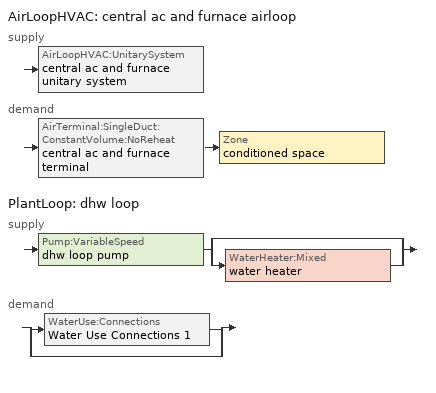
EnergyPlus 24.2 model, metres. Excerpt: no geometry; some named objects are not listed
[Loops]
AirLoopHVAC 'central ac and furnace airloop'
 supply: AirLoopHVAC:UnitarySystem 'central ac and furnace unitary system'
 demand: AirTerminal:SingleDuct:ConstantVolume:NoReheat 'central ac and furnace terminal' > Zone 'conditioned space'
PlantLoop 'dhw loop'
 supply: Pump:VariableSpeed 'dhw loop pump' > split
  | bypass
  | WaterHeater:Mixed 'water heater'
 demand: split
  | WaterUse:Connections 'Water Use Connections 1'
  | bypass
[ZoneControl:Thermostat]
conditioned space Thermostat: Zone or ZoneList=conditioned space; Control Type Schedule=conditioned space Thermostat Schedule; Control 1=conditioned space temperature setpoint; Temperature Difference Between Cutout And Setpoint {deltaC}=0
[ThermostatSetpoint:DualSetpoint]
conditioned space temperature setpoint: Heating Setpoint Temperature Schedule=heating setpoint; Cooling Setpoint Temperature Schedule=cooling setpoint
[AirTerminal:SingleDuct:ConstantVolume:NoReheat]
central ac and furnace terminal: Availability Schedule=Always On Discrete; Maximum Air Flow Rate {m3/s}=0.616835
[AirLoopHVAC:UnitarySystem] Control Type=Load; Controlling Zone or Thermostat Location=conditioned space; Dehumidification Control Type=None; Availability Schedule=Always On Discrete; Fan Placement=BlowThrough; DX Heating Coil Sizing Ratio=1; Use DOAS DX Cooling Coil=No; Minimum Supply Air Temperature {C}=2; Latent Load Control=SensibleOnlyLoadControl; Heating Supply Air Flow Rate Method=SupplyAirFlowRate; No Load Supply Air Flow Rate Method=SupplyAirFlowRate; No Load Supply Air Flow Rate {m3/s}=0; No Load Supply Air Flow Rate Control Set To Low Speed=Yes; Maximum Supply Air Temperature {C}=48.8889; Maximum Outdoor Dry-Bulb Temperature for Supplemental Heater Operation {C}=21; Ancillary On-Cycle Electric Power {W}=0; Ancillary Off-Cycle Electric Power {W}=0
Name | Supply Fan | Supply Air Fan Operating Mode Schedule | Heating Coil | Cooling Supply Air Flow Rate Method | Heating Supply Air Flow Rate {m3/s} | Cooling Coil | Cooling Supply Air Flow Rate {m3/s}
unit heater unitary system | unit heater supply fan | unit heater auto fan schedule | unit heater htg coil | None | 0.00141584
central ac and furnace unitary system | central ac and furnace supply fan | central ac and furnace auto fan schedule | central ac and furnace htg coil | SupplyAirFlowRate | 0.616835 | central ac and furnace clg coil | 0.524806
[Fan:SystemModel] Availability Schedule=Always On Discrete; Speed Control Method=Discrete; Electric Power Minimum Flow Rate Fraction=0.2; Design Pressure Rise {Pa}=500; Motor Efficiency=1; Motor In Air Stream Fraction=1; Design Electric Power Consumption {W}=Autosize; Design Power Sizing Method=PowerPerFlow; Electric Power Per Unit Flow Rate Per Unit Pressure {W/((m3/s)-Pa)}=1.66667; Fan Total Efficiency=0.7; Motor Loss Radiative Fraction=0
Name | Design Maximum Air Flow Rate {m3/s} | Electric Power Per Unit Flow Rate {W/(m3/s)} | Number of Speeds | Speed Flow Fraction 1 | Speed Electric Power Fraction 1 | Speed Flow Fraction 2 | Speed Electric Power Fraction 2
unit heater supply fan | 0.00141584 | 1e-06 | 1 | 1 | 1
central ac and furnace supply fan | 0.616835 | 1059.44 | 2 | 0.8508 | 0.61587 | 1 | 1
[Coil:Heating:Fuel] Availability Schedule=Always On Discrete; Fuel Type=NaturalGas; On Cycle Parasitic Electric Load {W}=0; Off Cycle Parasitic Fuel Load {W}=0
Name | Burner Efficiency | Nominal Capacity {W}
unit heater htg coil | 0.3 | 0.293071
central ac and furnace htg coil | 0.9 | 20877.8
[Zone equipment]
conditioned space: central ac and furnace terminal, unit heater unitary system
[AirLoopHVAC]
central ac and furnace airloop: Design Supply Air Flow Rate {m3/s}=0.616835; Design Return Air Flow Fraction of Supply Air Flow=1
[Sizing:System]
central ac and furnace airloop: Type of Load to Size On=Sensible; Design Outdoor Air Flow Rate {m3/s}=Autosize; Central Heating Maximum System Air Flow Ratio=0.3; Preheat Design Temperature {C}=7; Preheat Design Humidity Ratio {kgWater/kgDryAir}=0.008; Precool Design Temperature {C}=12.8; Precool Design Humidity Ratio {kgWater/kgDryAir}=0.008; Central Cooling Design Supply Air Temperature {C}=12.8; Central Heating Design Supply Air Temperature {C}=16.7; Type of Zone Sum to Use=NonCoincident; 100% Outdoor Air in Cooling=Yes; 100% Outdoor Air in Heating=Yes; Central Cooling Design Supply Air Humidity Ratio {kgWater/kgDryAir}=0.0085; Central Heating Design Supply Air Humidity Ratio {kgWater/kgDryAir}=0.008; Cooling Supply Air Flow Rate Method=DesignDay; Cooling Supply Air Flow Rate {m3/s}=0; Cooling Supply Air Flow Rate Per Floor Area {m3/s-m2}=0.00996765; Cooling Fraction of Autosized Cooling Supply Air Flow Rate=1; Cooling Supply Air Flow Rate Per Unit Cooling Capacity {m3/s-W}=3.94755e-05; Heating Supply Air Flow Rate Method=DesignDay; Heating Supply Air Flow Rate {m3/s}=0; Heating Supply Air Flow Rate Per Floor Area {m3/s-m2}=0.00996765; Heating Fraction of Autosized Heating Supply Air Flow Rate=1; Heating Fraction of Autosized Cooling Supply Air Flow Rate=1; Heating Supply Air Flow Rate Per Unit Heating Capacity {m3/s-W}=3.15882e-05; System Outdoor Air Method=ZoneSum; Zone Maximum Outdoor Air Fraction=1; Cooling Design Capacity Method=CoolingDesignCapacity; Cooling Design Capacity {W}=Autosize; Cooling Design Capacity Per Floor Area {W/m2}=234.7; Fraction of Autosized Cooling Design Capacity=1; Heating Design Capacity Method=HeatingDesignCapacity; Heating Design Capacity {W}=Autosize; Heating Design Capacity Per Floor Area {W/m2}=157; Fraction of Autosized Heating Design Capacity=1; Central Cooling Capacity Control Method=OnOff; Occupant Diversity=Autosize
[AvailabilityManager:Scheduled]
central ac and furnace airloop Availability Manager: Schedule=Always On Discrete
[Coil:Cooling:DX:SingleSpeed]
central ac and furnace clg coil: Availability Schedule=Always On Discrete; Gross Rated Total Cooling Capacity {W}=10054.7; Gross Rated Sensible Heat Ratio=0.759906; Gross Rated Cooling COP {W/W}=4.0394; Rated Air Flow Rate {m3/s}=0.517397; Rated Evaporator Fan Power Per Volume Flow Rate 2017 {W/(m3/s)}=773.3; Rated Evaporator Fan Power Per Volume Flow Rate 2023 {W/(m3/s)}=934.4; Total Cooling Capacity Function of Temperature Curve=Cool-CAP-fT1; Total Cooling Capacity Function of Flow Fraction Curve=Cool-CAP-fFF1; Energy Input Ratio Function of Temperature Curve=Cool-EIR-fT1; Energy Input Ratio Function of Flow Fraction Curve=Cool-EIR-fFF1; Part Load Fraction Correlation Curve=Cool-PLF-fPLR1; Minimum Outdoor Dry-Bulb Temperature for Compressor Operation {C}=-25; Nominal Time for Condensate Removal to Begin {s}=1000; Ratio of Initial Moisture Evaporation Rate and Steady State Latent Capacity=1.5; Maximum Cycling Rate {cycles/hr}=3; Latent Capacity Time Constant {s}=45; Condenser Type=AirCooled; Evaporative Condenser Effectiveness=0.9; Evaporative Condenser Air Flow Rate {m3/s}=Autosize; Evaporative Condenser Pump Rated Power Consumption {W}=Autosize; Crankcase Heater Capacity {W}=50; Maximum Outdoor Dry-Bulb Temperature for Crankcase Heater Operation {C}=10; Basin Heater Capacity {W/K}=0; Basin Heater Setpoint Temperature {C}=2
[PlantLoop]
dhw loop: Fluid Type=Water; Plant Equipment Operation Scheme=dhw loop Operation Schemes; Maximum Loop Temperature {C}=100; Minimum Loop Temperature {C}=0; Maximum Loop Flow Rate {m3/s}=0.01; Minimum Loop Flow Rate {m3/s}=0; Plant Loop Volume {m3}=0.003; Load Distribution Scheme=Optimal; Plant Loop Demand Calculation Scheme=SingleSetpoint; Common Pipe Simulation=None
[Sizing:Plant]
dhw loop: Loop Type=Heating; Design Loop Exit Temperature {C}=56; Loop Design Temperature Difference {deltaC}=5.55556; Sizing Option=NonCoincident; Zone Timesteps in Averaging Window=1; Coincident Sizing Factor Mode=None
[Pump:VariableSpeed]
dhw loop pump: Design Maximum Flow Rate {m3/s}=0.01; Design Pump Head {Pa}=1; Design Power Consumption {W}=0; Motor Efficiency=0.85; Fraction of Motor Inefficiencies to Fluid Stream=0; Coefficient 1 of the Part Load Performance Curve=0; Coefficient 2 of the Part Load Performance Curve=1; Coefficient 3 of the Part Load Performance Curve=0; Coefficient 4 of the Part Load Performance Curve=0; Design Minimum Flow Rate {m3/s}=0; Pump Control Type=Intermittent; Skin Loss Radiative Fraction=0.5; Design Power Sizing Method=PowerPerFlowPerPressure; Design Electric Power per Unit Flow Rate {W/(m3/s)}=348701.1; Design Shaft Power per Unit Flow Rate per Unit Head {W/((m3/s)-Pa)}=1.28205; Design Minimum Flow Rate Fraction=0
[WaterHeater:Mixed]
water heater: Tank Volume {m3}=0.179807; Setpoint Temperature Schedule=water heater setpoint; Deadband Temperature Difference {deltaC}=2; Maximum Temperature Limit {C}=99; Heater Control Type=Cycle; Heater Maximum Capacity {W}=10550.6; Heater Minimum Capacity {W}=0; Heater Ignition Minimum Flow Rate {m3/s}=0; Heater Ignition Delay {s}=0; Heater Fuel Type=NaturalGas; Heater Thermal Efficiency=0.768176; Off Cycle Parasitic Fuel Consumption Rate {W}=0; Off Cycle Parasitic Fuel Type=Electricity; Off Cycle Parasitic Heat Fraction to Tank=0; On Cycle Parasitic Fuel Consumption Rate {W}=0; On Cycle Parasitic Fuel Type=Electricity; On Cycle Parasitic Heat Fraction to Tank=0; Ambient Temperature Indicator=Zone; Ambient Temperature Zone=conditioned space; Off Cycle Loss Coefficient to Ambient Temperature {W/K}=4.65202; Off Cycle Loss Fraction to Zone=0.64; On Cycle Loss Coefficient to Ambient Temperature {W/K}=4.65202; On Cycle Loss Fraction to Zone=1; Use Side Effectiveness=1; Source Side Effectiveness=1; Use Side Design Flow Rate {m3/s}=Autosize; Source Side Design Flow Rate {m3/s}=Autosize; Indirect Water Heating Recovery Time {hr}=1.5; Source Side Flow Control Mode=IndirectHeatPrimarySetpoint
[WaterHeater:Sizing]
water heater: Design Mode=PeakDraw; Time Storage Can Meet Peak Draw {hr}=0.538503; Time for Tank Recovery {hr}=0; Nominal Tank Volume for Autosizing Plant Connections {m3}=1
[SetpointManager:Scheduled]
Setpoint Manager Scheduled 1: Control Variable=Temperature; Schedule=dhw temp
[WaterUse:Connections]
Water Use Connections 1: Drain Water Heat Exchanger Type=None; Drain Water Heat Exchanger Destination=Plant; Water Use Equipment Name 1=dhw fixtures; Water Use Equipment Name 2=dhw distribution waste; Water Use Equipment Name 3=clothes washer; Water Use Equipment Name 4=dishwasher
[WaterUse:Equipment]
Name | Peak Flow Rate {m3/s} | Flow Rate Fraction Schedule | Target Temperature Schedule
dhw fixtures | 4.47036e-06 | dhw fixtures schedule | mixed water temperature schedule
dhw distribution waste | 1.35522e-06 | dhw fixtures schedule | mixed water temperature schedule
clothes washer | 9.69919e-07 | clothes washer schedule
dishwasher | 2.90872e-07 | dishwasher schedule
[PlantEquipmentOperationSchemes]
dhw loop Operation Schemes: Control Scheme Object Type 1=PlantEquipmentOperation:HeatingLoad; Control Scheme Name 1=dhw loop Heating Operation Scheme; Control Scheme Schedule Name 1=Always On Discrete
[PlantEquipmentOperation:HeatingLoad]
dhw loop Heating Operation Scheme: Load Range Lower Limit 1 {W}=0; Load Range Upper Limit 1 {W}=1000000000; Range Equipment List Name 1=dhw loop Heating Equipment List
[PlantEquipmentList]
dhw loop Heating Equipment List: WaterHeater:Mixed, water heater
[EnergyManagementSystem:GlobalVariable]
central_ac_and_furnace_airloop_Fan_RTF
infil_program_Qfan
infil_program_Qinf
natural_vent_program_Qnv
natural_vent_program_Qwhf
[EnergyManagementSystem:InternalVariable]
central_ac_and_furnace_airloop_max_sup_fan_mfr: Internal Data Index Key=central ac and furnace supply fan; Internal Data Type=Fan Maximum Mass Flow Rate
[EnergyManagementSystem:Sensor]
Name | Output:Variable or Output:Meter Index Key | Output:Variable or Output:Meter
airflow_gain | infil flow | Infiltration Sensible Heat Gain Energy
airflow_gain_1 | natural vent flow | Infiltration Sensible Heat Gain Energy
airflow_gain_2 | whole house fan flow | Infiltration Sensible Heat Gain Energy
airflow_loss | infil flow | Infiltration Sensible Heat Loss Energy
airflow_loss_1 | natural vent flow | Infiltration Sensible Heat Loss Energy
airflow_loss_2 | whole house fan flow | Infiltration Sensible Heat Loss Energy
central_ac_and_furnace_airloop_Fan_RTF_s | central ac and furnace supply fan | Fan Runtime Fraction Speed 1
central_ac_and_furnace_airloop_Fan_RTF_s_1 | central ac and furnace supply fan | Fan Runtime Fraction Speed 2
central_ac_and_furnace_clg_coil_s | central ac and furnace clg coil | Cooling Coil Total Cooling Energy
central_ac_and_furnace_htg_coil_s | central ac and furnace htg coil | Heating Coil Heating Energy
central_ac_and_furnace_supply_fan_s; central_ac_and_furnace_supply_fan_s_1 | central ac and furnace supply fan | Fan Electricity Energy
clg_load_cond |  | Cooling:EnergyTransfer:Zone:CONDITIONED SPACE
clg_sp_s; clg_sp_s_1 | cooling setpoint | Schedule Value
clothes_dryer_exhaust_0_sch_s | clothes dryer exhaust 0 schedule | Schedule Value
conditioned_space_clg_unmet_s | conditioned space | Zone Cooling Setpoint Not Met Time
conditioned_space_htg_unmet_s | conditioned space | Zone Heating Setpoint Not Met Time
cool_season | cooling season schedule | Schedule Value
dhw_loss | water heater | Water Heater Heat Loss Energy
dhw_rtf | water heater | Water Heater Runtime Fraction
fridge_tin_s; tin_s; tin_s_1 | conditioned space | Zone Mean Air Temperature
htg_load_cond |  | Heating:EnergyTransfer:Zone:CONDITIONED SPACE
htg_sp_s; htg_sp_s_1 | heating setpoint | Schedule Value
ig_ee_conv | clothes dryer | Electric Equipment Convective Heating Energy
ig_ee_conv_1 | clothes washer | Electric Equipment Convective Heating Energy
ig_ee_conv_2 | cooking range | Electric Equipment Convective Heating Energy
ig_ee_conv_3 | dishwasher | Electric Equipment Convective Heating Energy
ig_ee_conv_4 | fridge | Electric Equipment Convective Heating Energy
ig_ee_conv_5 | misc plug loads | Electric Equipment Convective Heating Energy
ig_ee_conv_6 | whole house fan | Electric Equipment Convective Heating Energy
ig_ee_rad | clothes dryer | Electric Equipment Radiant Heating Energy
ig_ee_rad_1 | clothes washer | Electric Equipment Radiant Heating Energy
ig_ee_rad_2 | cooking range | Electric Equipment Radiant Heating Energy
ig_ee_rad_3 | dishwasher | Electric Equipment Radiant Heating Energy
ig_ee_rad_4 | fridge | Electric Equipment Radiant Heating Energy
ig_ee_rad_5 | misc plug loads | Electric Equipment Radiant Heating Energy
ig_ee_rad_6 | whole house fan | Electric Equipment Radiant Heating Energy
ig_lgt_conv | interior lighting | Lights Convective Heating Energy
ig_lgt_rad | interior lighting | Lights Radiant Heating Energy
ig_lgt_vis | interior lighting | Lights Visible Radiation Heating Energy
ig_oe_conv | clothes dryer 1 | Other Equipment Convective Heating Energy
ig_oe_conv_1 | cooking range 1 | Other Equipment Convective Heating Energy
ig_oe_conv_2 | general water use latent | Other Equipment Convective Heating Energy
ig_oe_conv_3 | general water use sensible | Other Equipment Convective Heating Energy
ig_oe_conv_4 | water heater energy adjustment1 | Other Equipment Convective Heating Energy
ig_oe_rad | clothes dryer 1 | Other Equipment Radiant Heating Energy
ig_oe_rad_1 | cooking range 1 | Other Equipment Radiant Heating Energy
ig_oe_rad_2 | general water use latent | Other Equipment Radiant Heating Energy
ig_oe_rad_3 | general water use sensible | Other Equipment Radiant Heating Energy
ig_oe_rad_4 | water heater energy adjustment1 | Other Equipment Radiant Heating Energy
ig_ppl_conv | occupants | People Convective Heating Energy
ig_ppl_rad | occupants | People Radiant Heating Energy
im_conv | furniture mass conditioned space 1 | Surface Inside Face Convection Heat Gain Energy
im_conv_1 | partition wall mass | Surface Inside Face Convection Heat Gain Energy
im_ig | furniture mass conditioned space 1 | Surface Inside Face Internal Gains Radiation Heat Gain Energy
im_ig_1 | partition wall mass | Surface Inside Face Internal Gains Radiation Heat Gain Energy
im_lgt | furniture mass conditioned space 1 | Surface Inside Face Lights Radiation Heat Gain Energy
im_lgt_1 | partition wall mass | Surface Inside Face Lights Radiation Heat Gain Energy
im_sol | furniture mass conditioned space 1 | Surface Inside Face Solar Radiation Heat Gain Energy
im_sol_1 | partition wall mass | Surface Inside Face Solar Radiation Heat Gain Energy
im_surf | furniture mass conditioned space 1 | Surface Inside Face Net Surface Thermal Radiation Heat Gain Energy
im_surf_1 | partition wall mass | Surface Inside Face Net Surface Thermal Radiation Heat Gain Energy
mech_vent_bath_fan_0_sch_s | mech vent bath fan 0 schedule | Schedule Value
mech_vent_bath_fan_1_sch_s | mech vent bath fan 1 schedule | Schedule Value
mech_vent_bath_fan_2_sch_s | mech vent bath fan 2 schedule | Schedule Value
mv_conv | mech vent bath fan 0 | Electric Equipment Convective Heating Energy
mv_conv_1 | mech vent bath fan 1 | Electric Equipment Convective Heating Energy
mv_conv_2 | mech vent bath fan 2 | Electric Equipment Convective Heating Energy
mv_conv_3 | mech vent house fan | Electric Equipment Convective Heating Energy
mv_conv_4 | mech vent house fan cfis | Electric Equipment Convective Heating Energy
mv_conv_5 | mech vent house fan latent load | Other Equipment Convective Heating Energy
mv_conv_6 | mech vent house fan sensible load | Other Equipment Convective Heating Energy
mv_rad | mech vent bath fan 0 | Electric Equipment Radiant Heating Energy
mv_rad_1 | mech vent bath fan 1 | Electric Equipment Radiant Heating Energy
mv_rad_2 | mech vent bath fan 2 | Electric Equipment Radiant Heating Energy
mv_rad_3 | mech vent house fan | Electric Equipment Radiant Heating Energy
mv_rad_4 | mech vent house fan cfis | Electric Equipment Radiant Heating Energy
mv_rad_5 | mech vent house fan latent load | Other Equipment Radiant Heating Energy
mv_rad_6 | mech vent house fan sensible load | Other Equipment Radiant Heating Energy
natural_vent_s | natural vent schedule | Schedule Value
out_pb_s |  | Site Outdoor Air Barometric Pressure
out_wt_s |  | Site Outdoor Air Humidity Ratio
site_vw_s |  | Site Wind Speed
ss_back_out | Window1 | Surface Window Shortwave from Zone Back Out Window Heat Transfer Rate
ss_back_out_1 | Window10 | Surface Window Shortwave from Zone Back Out Window Heat Transfer Rate
ss_back_out_10 | Window24 | Surface Window Shortwave from Zone Back Out Window Heat Transfer Rate
ss_back_out_11 | Window25 | Surface Window Shortwave from Zone Back Out Window Heat Transfer Rate
ss_back_out_12 | Window26 | Surface Window Shortwave from Zone Back Out Window Heat Transfer Rate
ss_back_out_13 | Window27 | Surface Window Shortwave from Zone Back Out Window Heat Transfer Rate
ss_back_out_14 | Window29 | Surface Window Shortwave from Zone Back Out Window Heat Transfer Rate
ss_back_out_15 | Window3 | Surface Window Shortwave from Zone Back Out Window Heat Transfer Rate
ss_back_out_16 | Window30 | Surface Window Shortwave from Zone Back Out Window Heat Transfer Rate
ss_back_out_17 | Window31 | Surface Window Shortwave from Zone Back Out Window Heat Transfer Rate
ss_back_out_18 | Window32 | Surface Window Shortwave from Zone Back Out Window Heat Transfer Rate
ss_back_out_19 | Window35 | Surface Window Shortwave from Zone Back Out Window Heat Transfer Rate
ss_back_out_2 | Window12 | Surface Window Shortwave from Zone Back Out Window Heat Transfer Rate
ss_back_out_20 | Window36 | Surface Window Shortwave from Zone Back Out Window Heat Transfer Rate
ss_back_out_21 | Window37 | Surface Window Shortwave from Zone Back Out Window Heat Transfer Rate
ss_back_out_22 | Window38 | Surface Window Shortwave from Zone Back Out Window Heat Transfer Rate
ss_back_out_23 | Window39 | Surface Window Shortwave from Zone Back Out Window Heat Transfer Rate
ss_back_out_24 | Window4 | Surface Window Shortwave from Zone Back Out Window Heat Transfer Rate
ss_back_out_25 | Window5 | Surface Window Shortwave from Zone Back Out Window Heat Transfer Rate
ss_back_out_26 | Window7 | Surface Window Shortwave from Zone Back Out Window Heat Transfer Rate
ss_back_out_27 | Window9 | Surface Window Shortwave from Zone Back Out Window Heat Transfer Rate
ss_back_out_3 | Window14 | Surface Window Shortwave from Zone Back Out Window Heat Transfer Rate
ss_back_out_4 | Window15 | Surface Window Shortwave from Zone Back Out Window Heat Transfer Rate
ss_back_out_5 | Window16 | Surface Window Shortwave from Zone Back Out Window Heat Transfer Rate
ss_back_out_6 | Window18 | Surface Window Shortwave from Zone Back Out Window Heat Transfer Rate
ss_back_out_7 | Window19 | Surface Window Shortwave from Zone Back Out Window Heat Transfer Rate
ss_back_out_8 | Window21 | Surface Window Shortwave from Zone Back Out Window Heat Transfer Rate
ss_back_out_9 | Window23 | Surface Window Shortwave from Zone Back Out Window Heat Transfer Rate
ss_conv | Door1 | Surface Inside Face Convection Heat Gain Energy
ss_conv_1 | Door4 | Surface Inside Face Convection Heat Gain Energy
ss_conv_10 | Window18 | Surface Inside Face Convection Heat Gain Energy
ss_conv_11 | Window19 | Surface Inside Face Convection Heat Gain Energy
ss_conv_12 | Window21 | Surface Inside Face Convection Heat Gain Energy
ss_conv_13 | Window23 | Surface Inside Face Convection Heat Gain Energy
ss_conv_14 | Window24 | Surface Inside Face Convection Heat Gain Energy
ss_conv_15 | Window25 | Surface Inside Face Convection Heat Gain Energy
ss_conv_16 | Window26 | Surface Inside Face Convection Heat Gain Energy
ss_conv_17 | Window27 | Surface Inside Face Convection Heat Gain Energy
ss_conv_18 | Window29 | Surface Inside Face Convection Heat Gain Energy
ss_conv_19 | Window3 | Surface Inside Face Convection Heat Gain Energy
ss_conv_2 | Door5 | Surface Inside Face Convection Heat Gain Energy
ss_conv_20 | Window30 | Surface Inside Face Convection Heat Gain Energy
ss_conv_21 | Window31 | Surface Inside Face Convection Heat Gain Energy
ss_conv_22 | Window32 | Surface Inside Face Convection Heat Gain Energy
ss_conv_23 | Window35 | Surface Inside Face Convection Heat Gain Energy
ss_conv_24 | Window36 | Surface Inside Face Convection Heat Gain Energy
ss_conv_25 | Window37 | Surface Inside Face Convection Heat Gain Energy
ss_conv_26 | Window38 | Surface Inside Face Convection Heat Gain Energy
ss_conv_27 | Window39 | Surface Inside Face Convection Heat Gain Energy
ss_conv_28 | Window4 | Surface Inside Face Convection Heat Gain Energy
ss_conv_29 | Window5 | Surface Inside Face Convection Heat Gain Energy
ss_conv_3 | Door6 | Surface Inside Face Convection Heat Gain Energy
ss_conv_30 | Window7 | Surface Inside Face Convection Heat Gain Energy
ss_conv_31 | Window9 | Surface Inside Face Convection Heat Gain Energy
ss_conv_4 | Window1 | Surface Inside Face Convection Heat Gain Energy
ss_conv_5 | Window10 | Surface Inside Face Convection Heat Gain Energy
ss_conv_6 | Window12 | Surface Inside Face Convection Heat Gain Energy
ss_conv_7 | Window14 | Surface Inside Face Convection Heat Gain Energy
ss_conv_8 | Window15 | Surface Inside Face Convection Heat Gain Energy
ss_conv_9 | Window16 | Surface Inside Face Convection Heat Gain Energy
ss_ig | Door1 | Surface Inside Face Internal Gains Radiation Heat Gain Energy
ss_ig_1 | Door4 | Surface Inside Face Internal Gains Radiation Heat Gain Energy
ss_ig_10 | Window18 | Surface Inside Face Internal Gains Radiation Heat Gain Energy
ss_ig_11 | Window19 | Surface Inside Face Internal Gains Radiation Heat Gain Energy
ss_ig_12 | Window21 | Surface Inside Face Internal Gains Radiation Heat Gain Energy
ss_ig_13 | Window23 | Surface Inside Face Internal Gains Radiation Heat Gain Energy
ss_ig_14 | Window24 | Surface Inside Face Internal Gains Radiation Heat Gain Energy
ss_ig_15 | Window25 | Surface Inside Face Internal Gains Radiation Heat Gain Energy
ss_ig_16 | Window26 | Surface Inside Face Internal Gains Radiation Heat Gain Energy
ss_ig_17 | Window27 | Surface Inside Face Internal Gains Radiation Heat Gain Energy
ss_ig_18 | Window29 | Surface Inside Face Internal Gains Radiation Heat Gain Energy
ss_ig_19 | Window3 | Surface Inside Face Internal Gains Radiation Heat Gain Energy
ss_ig_2 | Door5 | Surface Inside Face Internal Gains Radiation Heat Gain Energy
ss_ig_20 | Window30 | Surface Inside Face Internal Gains Radiation Heat Gain Energy
ss_ig_21 | Window31 | Surface Inside Face Internal Gains Radiation Heat Gain Energy
ss_ig_22 | Window32 | Surface Inside Face Internal Gains Radiation Heat Gain Energy
ss_ig_23 | Window35 | Surface Inside Face Internal Gains Radiation Heat Gain Energy
ss_ig_24 | Window36 | Surface Inside Face Internal Gains Radiation Heat Gain Energy
ss_ig_25 | Window37 | Surface Inside Face Internal Gains Radiation Heat Gain Energy
ss_ig_26 | Window38 | Surface Inside Face Internal Gains Radiation Heat Gain Energy
ss_ig_27 | Window39 | Surface Inside Face Internal Gains Radiation Heat Gain Energy
ss_ig_28 | Window4 | Surface Inside Face Internal Gains Radiation Heat Gain Energy
ss_ig_29 | Window5 | Surface Inside Face Internal Gains Radiation Heat Gain Energy
ss_ig_3 | Door6 | Surface Inside Face Internal Gains Radiation Heat Gain Energy
ss_ig_30 | Window7 | Surface Inside Face Internal Gains Radiation Heat Gain Energy
ss_ig_31 | Window9 | Surface Inside Face Internal Gains Radiation Heat Gain Energy
ss_ig_4 | Window1 | Surface Inside Face Internal Gains Radiation Heat Gain Energy
ss_ig_5 | Window10 | Surface Inside Face Internal Gains Radiation Heat Gain Energy
ss_ig_6 | Window12 | Surface Inside Face Internal Gains Radiation Heat Gain Energy
ss_ig_7 | Window14 | Surface Inside Face Internal Gains Radiation Heat Gain Energy
ss_ig_8 | Window15 | Surface Inside Face Internal Gains Radiation Heat Gain Energy
ss_ig_9 | Window16 | Surface Inside Face Internal Gains Radiation Heat Gain Energy
ss_lgt | Door1 | Surface Inside Face Lights Radiation Heat Gain Energy
ss_lgt_1 | Door4 | Surface Inside Face Lights Radiation Heat Gain Energy
ss_lgt_2 | Door5 | Surface Inside Face Lights Radiation Heat Gain Energy
ss_lgt_3 | Door6 | Surface Inside Face Lights Radiation Heat Gain Energy
ss_sol | Door1 | Surface Inside Face Solar Radiation Heat Gain Energy
ss_sol_1 | Door4 | Surface Inside Face Solar Radiation Heat Gain Energy
ss_sol_2 | Door5 | Surface Inside Face Solar Radiation Heat Gain Energy
ss_sol_3 | Door6 | Surface Inside Face Solar Radiation Heat Gain Energy
ss_surf | Door1 | Surface Inside Face Net Surface Thermal Radiation Heat Gain Energy
ss_surf_1 | Door4 | Surface Inside Face Net Surface Thermal Radiation Heat Gain Energy
ss_surf_10 | Window18 | Surface Inside Face Net Surface Thermal Radiation Heat Gain Energy
ss_surf_11 | Window19 | Surface Inside Face Net Surface Thermal Radiation Heat Gain Energy
ss_surf_12 | Window21 | Surface Inside Face Net Surface Thermal Radiation Heat Gain Energy
ss_surf_13 | Window23 | Surface Inside Face Net Surface Thermal Radiation Heat Gain Energy
ss_surf_14 | Window24 | Surface Inside Face Net Surface Thermal Radiation Heat Gain Energy
ss_surf_15 | Window25 | Surface Inside Face Net Surface Thermal Radiation Heat Gain Energy
ss_surf_16 | Window26 | Surface Inside Face Net Surface Thermal Radiation Heat Gain Energy
ss_surf_17 | Window27 | Surface Inside Face Net Surface Thermal Radiation Heat Gain Energy
ss_surf_18 | Window29 | Surface Inside Face Net Surface Thermal Radiation Heat Gain Energy
ss_surf_19 | Window3 | Surface Inside Face Net Surface Thermal Radiation Heat Gain Energy
ss_surf_2 | Door5 | Surface Inside Face Net Surface Thermal Radiation Heat Gain Energy
ss_surf_20 | Window30 | Surface Inside Face Net Surface Thermal Radiation Heat Gain Energy
ss_surf_21 | Window31 | Surface Inside Face Net Surface Thermal Radiation Heat Gain Energy
ss_surf_22 | Window32 | Surface Inside Face Net Surface Thermal Radiation Heat Gain Energy
ss_surf_23 | Window35 | Surface Inside Face Net Surface Thermal Radiation Heat Gain Energy
ss_surf_24 | Window36 | Surface Inside Face Net Surface Thermal Radiation Heat Gain Energy
ss_surf_25 | Window37 | Surface Inside Face Net Surface Thermal Radiation Heat Gain Energy
ss_surf_26 | Window38 | Surface Inside Face Net Surface Thermal Radiation Heat Gain Energy
ss_surf_27 | Window39 | Surface Inside Face Net Surface Thermal Radiation Heat Gain Energy
ss_surf_28 | Window4 | Surface Inside Face Net Surface Thermal Radiation Heat Gain Energy
ss_surf_29 | Window5 | Surface Inside Face Net Surface Thermal Radiation Heat Gain Energy
ss_surf_3 | Door6 | Surface Inside Face Net Surface Thermal Radiation Heat Gain Energy
ss_surf_30 | Window7 | Surface Inside Face Net Surface Thermal Radiation Heat Gain Energy
ss_surf_31 | Window9 | Surface Inside Face Net Surface Thermal Radiation Heat Gain Energy
ss_surf_4 | Window1 | Surface Inside Face Net Surface Thermal Radiation Heat Gain Energy
ss_surf_5 | Window10 | Surface Inside Face Net Surface Thermal Radiation Heat Gain Energy
ss_surf_6 | Window12 | Surface Inside Face Net Surface Thermal Radiation Heat Gain Energy
ss_surf_7 | Window14 | Surface Inside Face Net Surface Thermal Radiation Heat Gain Energy
ss_surf_8 | Window15 | Surface Inside Face Net Surface Thermal Radiation Heat Gain Energy
ss_surf_9 | Window16 | Surface Inside Face Net Surface Thermal Radiation Heat Gain Energy
ss_trans_in | Window1 | Surface Window Transmitted Solar Radiation Rate
ss_trans_in_1 | Window10 | Surface Window Transmitted Solar Radiation Rate
ss_trans_in_10 | Window24 | Surface Window Transmitted Solar Radiation Rate
ss_trans_in_11 | Window25 | Surface Window Transmitted Solar Radiation Rate
ss_trans_in_12 | Window26 | Surface Window Transmitted Solar Radiation Rate
ss_trans_in_13 | Window27 | Surface Window Transmitted Solar Radiation Rate
ss_trans_in_14 | Window29 | Surface Window Transmitted Solar Radiation Rate
ss_trans_in_15 | Window3 | Surface Window Transmitted Solar Radiation Rate
ss_trans_in_16 | Window30 | Surface Window Transmitted Solar Radiation Rate
ss_trans_in_17 | Window31 | Surface Window Transmitted Solar Radiation Rate
ss_trans_in_18 | Window32 | Surface Window Transmitted Solar Radiation Rate
ss_trans_in_19 | Window35 | Surface Window Transmitted Solar Radiation Rate
ss_trans_in_2 | Window12 | Surface Window Transmitted Solar Radiation Rate
ss_trans_in_20 | Window36 | Surface Window Transmitted Solar Radiation Rate
ss_trans_in_21 | Window37 | Surface Window Transmitted Solar Radiation Rate
ss_trans_in_22 | Window38 | Surface Window Transmitted Solar Radiation Rate
ss_trans_in_23 | Window39 | Surface Window Transmitted Solar Radiation Rate
ss_trans_in_24 | Window4 | Surface Window Transmitted Solar Radiation Rate
ss_trans_in_25 | Window5 | Surface Window Transmitted Solar Radiation Rate
ss_trans_in_26 | Window7 | Surface Window Transmitted Solar Radiation Rate
ss_trans_in_27 | Window9 | Surface Window Transmitted Solar Radiation Rate
ss_trans_in_3 | Window14 | Surface Window Transmitted Solar Radiation Rate
ss_trans_in_4 | Window15 | Surface Window Transmitted Solar Radiation Rate
ss_trans_in_5 | Window16 | Surface Window Transmitted Solar Radiation Rate
ss_trans_in_6 | Window18 | Surface Window Transmitted Solar Radiation Rate
ss_trans_in_7 | Window19 | Surface Window Transmitted Solar Radiation Rate
ss_trans_in_8 | Window21 | Surface Window Transmitted Solar Radiation Rate
ss_trans_in_9 | Window23 | Surface Window Transmitted Solar Radiation Rate
ss_trans_out | Window1 | Surface Inside Face Initial Transmitted Diffuse Transmitted Out Window Solar Radiation Rate
ss_trans_out_1 | Window10 | Surface Inside Face Initial Transmitted Diffuse Transmitted Out Window Solar Radiation Rate
ss_trans_out_10 | Window24 | Surface Inside Face Initial Transmitted Diffuse Transmitted Out Window Solar Radiation Rate
ss_trans_out_11 | Window25 | Surface Inside Face Initial Transmitted Diffuse Transmitted Out Window Solar Radiation Rate
ss_trans_out_12 | Window26 | Surface Inside Face Initial Transmitted Diffuse Transmitted Out Window Solar Radiation Rate
ss_trans_out_13 | Window27 | Surface Inside Face Initial Transmitted Diffuse Transmitted Out Window Solar Radiation Rate
ss_trans_out_14 | Window29 | Surface Inside Face Initial Transmitted Diffuse Transmitted Out Window Solar Radiation Rate
ss_trans_out_15 | Window3 | Surface Inside Face Initial Transmitted Diffuse Transmitted Out Window Solar Radiation Rate
ss_trans_out_16 | Window30 | Surface Inside Face Initial Transmitted Diffuse Transmitted Out Window Solar Radiation Rate
ss_trans_out_17 | Window31 | Surface Inside Face Initial Transmitted Diffuse Transmitted Out Window Solar Radiation Rate
ss_trans_out_18 | Window32 | Surface Inside Face Initial Transmitted Diffuse Transmitted Out Window Solar Radiation Rate
ss_trans_out_19 | Window35 | Surface Inside Face Initial Transmitted Diffuse Transmitted Out Window Solar Radiation Rate
ss_trans_out_2 | Window12 | Surface Inside Face Initial Transmitted Diffuse Transmitted Out Window Solar Radiation Rate
ss_trans_out_20 | Window36 | Surface Inside Face Initial Transmitted Diffuse Transmitted Out Window Solar Radiation Rate
ss_trans_out_21 | Window37 | Surface Inside Face Initial Transmitted Diffuse Transmitted Out Window Solar Radiation Rate
ss_trans_out_22 | Window38 | Surface Inside Face Initial Transmitted Diffuse Transmitted Out Window Solar Radiation Rate
ss_trans_out_23 | Window39 | Surface Inside Face Initial Transmitted Diffuse Transmitted Out Window Solar Radiation Rate
ss_trans_out_24 | Window4 | Surface Inside Face Initial Transmitted Diffuse Transmitted Out Window Solar Radiation Rate
ss_trans_out_25 | Window5 | Surface Inside Face Initial Transmitted Diffuse Transmitted Out Window Solar Radiation Rate
ss_trans_out_26 | Window7 | Surface Inside Face Initial Transmitted Diffuse Transmitted Out Window Solar Radiation Rate
ss_trans_out_27 | Window9 | Surface Inside Face Initial Transmitted Diffuse Transmitted Out Window Solar Radiation Rate
ss_trans_out_3 | Window14 | Surface Inside Face Initial Transmitted Diffuse Transmitted Out Window Solar Radiation Rate
ss_trans_out_4 | Window15 | Surface Inside Face Initial Transmitted Diffuse Transmitted Out Window Solar Radiation Rate
ss_trans_out_5 | Window16 | Surface Inside Face Initial Transmitted Diffuse Transmitted Out Window Solar Radiation Rate
ss_trans_out_6 | Window18 | Surface Inside Face Initial Transmitted Diffuse Transmitted Out Window Solar Radiation Rate
ss_trans_out_7 | Window19 | Surface Inside Face Initial Transmitted Diffuse Transmitted Out Window Solar Radiation Rate
ss_trans_out_8 | Window21 | Surface Inside Face Initial Transmitted Diffuse Transmitted Out Window Solar Radiation Rate
ss_trans_out_9 | Window23 | Surface Inside Face Initial Transmitted Diffuse Transmitted Out Window Solar Radiation Rate
s_conv | Floor1 | Surface Inside Face Convection Heat Gain Energy
s_conv_1 | Floor3 | Surface Inside Face Convection Heat Gain Energy
s_conv_10 | RimJoist2:225 | Surface Inside Face Convection Heat Gain Energy
s_conv_11 | RimJoist2:315 | Surface Inside Face Convection Heat Gain Energy
s_conv_12 | RimJoist2:45 | Surface Inside Face Convection Heat Gain Energy
s_conv_13 | Roof2:135 | Surface Inside Face Convection Heat Gain Energy
s_conv_14 | Roof2:225 | Surface Inside Face Convection Heat Gain Energy
s_conv_15 | Roof2:315 | Surface Inside Face Convection Heat Gain Energy
s_conv_16 | Roof2:45 | Surface Inside Face Convection Heat Gain Energy
s_conv_17 | Slab1 | Surface Inside Face Convection Heat Gain Energy
s_conv_18 | Wall1:135 | Surface Inside Face Convection Heat Gain Energy
s_conv_19 | Wall1:225 | Surface Inside Face Convection Heat Gain Energy
s_conv_2 | FoundationWall1 | Surface Inside Face Convection Heat Gain Energy
s_conv_20 | Wall1:315 | Surface Inside Face Convection Heat Gain Energy
s_conv_21 | Wall1:45 | Surface Inside Face Convection Heat Gain Energy
s_conv_22 | Wall2:135 | Surface Inside Face Convection Heat Gain Energy
s_conv_23 | Wall2:225 | Surface Inside Face Convection Heat Gain Energy
s_conv_24 | Wall2:315 | Surface Inside Face Convection Heat Gain Energy
s_conv_25 | Wall2:45 | Surface Inside Face Convection Heat Gain Energy
s_conv_26 | Wall3:135 | Surface Inside Face Convection Heat Gain Energy
s_conv_27 | Wall3:225 | Surface Inside Face Convection Heat Gain Energy
s_conv_28 | Wall3:315 | Surface Inside Face Convection Heat Gain Energy
s_conv_29 | Wall3:45 | Surface Inside Face Convection Heat Gain Energy
s_conv_3 | inferred conditioned ceiling | Surface Inside Face Convection Heat Gain Energy
s_conv_30 | Wall4:135 | Surface Inside Face Convection Heat Gain Energy
s_conv_31 | Wall4:225 | Surface Inside Face Convection Heat Gain Energy
s_conv_32 | Wall4:315 | Surface Inside Face Convection Heat Gain Energy
s_conv_33 | Wall4:45 | Surface Inside Face Convection Heat Gain Energy
s_conv_4 | inferred conditioned floor | Surface Inside Face Convection Heat Gain Energy
s_conv_5 | RimJoist1:135 | Surface Inside Face Convection Heat Gain Energy
s_conv_6 | RimJoist1:225 | Surface Inside Face Convection Heat Gain Energy
s_conv_7 | RimJoist1:315 | Surface Inside Face Convection Heat Gain Energy
s_conv_8 | RimJoist1:45 | Surface Inside Face Convection Heat Gain Energy
s_conv_9 | RimJoist2:135 | Surface Inside Face Convection Heat Gain Energy
s_ig | Floor1 | Surface Inside Face Internal Gains Radiation Heat Gain Energy
s_ig_1 | Floor3 | Surface Inside Face Internal Gains Radiation Heat Gain Energy
s_ig_10 | RimJoist2:225 | Surface Inside Face Internal Gains Radiation Heat Gain Energy
s_ig_11 | RimJoist2:315 | Surface Inside Face Internal Gains Radiation Heat Gain Energy
s_ig_12 | RimJoist2:45 | Surface Inside Face Internal Gains Radiation Heat Gain Energy
s_ig_13 | Roof2:135 | Surface Inside Face Internal Gains Radiation Heat Gain Energy
s_ig_14 | Roof2:225 | Surface Inside Face Internal Gains Radiation Heat Gain Energy
s_ig_15 | Roof2:315 | Surface Inside Face Internal Gains Radiation Heat Gain Energy
s_ig_16 | Roof2:45 | Surface Inside Face Internal Gains Radiation Heat Gain Energy
s_ig_17 | Slab1 | Surface Inside Face Internal Gains Radiation Heat Gain Energy
s_ig_18 | Wall1:135 | Surface Inside Face Internal Gains Radiation Heat Gain Energy
s_ig_19 | Wall1:225 | Surface Inside Face Internal Gains Radiation Heat Gain Energy
s_ig_2 | FoundationWall1 | Surface Inside Face Internal Gains Radiation Heat Gain Energy
s_ig_20 | Wall1:315 | Surface Inside Face Internal Gains Radiation Heat Gain Energy
s_ig_21 | Wall1:45 | Surface Inside Face Internal Gains Radiation Heat Gain Energy
s_ig_22 | Wall2:135 | Surface Inside Face Internal Gains Radiation Heat Gain Energy
s_ig_23 | Wall2:225 | Surface Inside Face Internal Gains Radiation Heat Gain Energy
s_ig_24 | Wall2:315 | Surface Inside Face Internal Gains Radiation Heat Gain Energy
s_ig_25 | Wall2:45 | Surface Inside Face Internal Gains Radiation Heat Gain Energy
s_ig_26 | Wall3:135 | Surface Inside Face Internal Gains Radiation Heat Gain Energy
s_ig_27 | Wall3:225 | Surface Inside Face Internal Gains Radiation Heat Gain Energy
s_ig_28 | Wall3:315 | Surface Inside Face Internal Gains Radiation Heat Gain Energy
s_ig_29 | Wall3:45 | Surface Inside Face Internal Gains Radiation Heat Gain Energy
s_ig_3 | inferred conditioned ceiling | Surface Inside Face Internal Gains Radiation Heat Gain Energy
s_ig_30 | Wall4:135 | Surface Inside Face Internal Gains Radiation Heat Gain Energy
s_ig_31 | Wall4:225 | Surface Inside Face Internal Gains Radiation Heat Gain Energy
s_ig_32 | Wall4:315 | Surface Inside Face Internal Gains Radiation Heat Gain Energy
s_ig_33 | Wall4:45 | Surface Inside Face Internal Gains Radiation Heat Gain Energy
s_ig_4 | inferred conditioned floor | Surface Inside Face Internal Gains Radiation Heat Gain Energy
s_ig_5 | RimJoist1:135 | Surface Inside Face Internal Gains Radiation Heat Gain Energy
s_ig_6 | RimJoist1:225 | Surface Inside Face Internal Gains Radiation Heat Gain Energy
s_ig_7 | RimJoist1:315 | Surface Inside Face Internal Gains Radiation Heat Gain Energy
s_ig_8 | RimJoist1:45 | Surface Inside Face Internal Gains Radiation Heat Gain Energy
s_ig_9 | RimJoist2:135 | Surface Inside Face Internal Gains Radiation Heat Gain Energy
s_lgt | Floor1 | Surface Inside Face Lights Radiation Heat Gain Energy
s_lgt_1 | Floor3 | Surface Inside Face Lights Radiation Heat Gain Energy
s_lgt_10 | RimJoist2:225 | Surface Inside Face Lights Radiation Heat Gain Energy
s_lgt_11 | RimJoist2:315 | Surface Inside Face Lights Radiation Heat Gain Energy
s_lgt_12 | RimJoist2:45 | Surface Inside Face Lights Radiation Heat Gain Energy
s_lgt_13 | Roof2:135 | Surface Inside Face Lights Radiation Heat Gain Energy
s_lgt_14 | Roof2:225 | Surface Inside Face Lights Radiation Heat Gain Energy
s_lgt_15 | Roof2:315 | Surface Inside Face Lights Radiation Heat Gain Energy
s_lgt_16 | Roof2:45 | Surface Inside Face Lights Radiation Heat Gain Energy
s_lgt_17 | Slab1 | Surface Inside Face Lights Radiation Heat Gain Energy
s_lgt_18 | Wall1:135 | Surface Inside Face Lights Radiation Heat Gain Energy
s_lgt_19 | Wall1:225 | Surface Inside Face Lights Radiation Heat Gain Energy
s_lgt_2 | FoundationWall1 | Surface Inside Face Lights Radiation Heat Gain Energy
s_lgt_20 | Wall1:315 | Surface Inside Face Lights Radiation Heat Gain Energy
s_lgt_21 | Wall1:45 | Surface Inside Face Lights Radiation Heat Gain Energy
s_lgt_22 | Wall2:135 | Surface Inside Face Lights Radiation Heat Gain Energy
s_lgt_23 | Wall2:225 | Surface Inside Face Lights Radiation Heat Gain Energy
s_lgt_24 | Wall2:315 | Surface Inside Face Lights Radiation Heat Gain Energy
s_lgt_25 | Wall2:45 | Surface Inside Face Lights Radiation Heat Gain Energy
s_lgt_26 | Wall3:135 | Surface Inside Face Lights Radiation Heat Gain Energy
s_lgt_27 | Wall3:225 | Surface Inside Face Lights Radiation Heat Gain Energy
s_lgt_28 | Wall3:315 | Surface Inside Face Lights Radiation Heat Gain Energy
s_lgt_29 | Wall3:45 | Surface Inside Face Lights Radiation Heat Gain Energy
s_lgt_3 | inferred conditioned ceiling | Surface Inside Face Lights Radiation Heat Gain Energy
s_lgt_30 | Wall4:135 | Surface Inside Face Lights Radiation Heat Gain Energy
s_lgt_31 | Wall4:225 | Surface Inside Face Lights Radiation Heat Gain Energy
s_lgt_32 | Wall4:315 | Surface Inside Face Lights Radiation Heat Gain Energy
s_lgt_33 | Wall4:45 | Surface Inside Face Lights Radiation Heat Gain Energy
s_lgt_4 | inferred conditioned floor | Surface Inside Face Lights Radiation Heat Gain Energy
s_lgt_5 | RimJoist1:135 | Surface Inside Face Lights Radiation Heat Gain Energy
s_lgt_6 | RimJoist1:225 | Surface Inside Face Lights Radiation Heat Gain Energy
s_lgt_7 | RimJoist1:315 | Surface Inside Face Lights Radiation Heat Gain Energy
s_lgt_8 | RimJoist1:45 | Surface Inside Face Lights Radiation Heat Gain Energy
s_lgt_9 | RimJoist2:135 | Surface Inside Face Lights Radiation Heat Gain Energy
s_sol | Floor1 | Surface Inside Face Solar Radiation Heat Gain Energy
s_sol_1 | Floor3 | Surface Inside Face Solar Radiation Heat Gain Energy
s_sol_10 | RimJoist2:225 | Surface Inside Face Solar Radiation Heat Gain Energy
s_sol_11 | RimJoist2:315 | Surface Inside Face Solar Radiation Heat Gain Energy
s_sol_12 | RimJoist2:45 | Surface Inside Face Solar Radiation Heat Gain Energy
s_sol_13 | Roof2:135 | Surface Inside Face Solar Radiation Heat Gain Energy
s_sol_14 | Roof2:225 | Surface Inside Face Solar Radiation Heat Gain Energy
s_sol_15 | Roof2:315 | Surface Inside Face Solar Radiation Heat Gain Energy
s_sol_16 | Roof2:45 | Surface Inside Face Solar Radiation Heat Gain Energy
s_sol_17 | Slab1 | Surface Inside Face Solar Radiation Heat Gain Energy
s_sol_18 | Wall1:135 | Surface Inside Face Solar Radiation Heat Gain Energy
s_sol_19 | Wall1:225 | Surface Inside Face Solar Radiation Heat Gain Energy
s_sol_2 | FoundationWall1 | Surface Inside Face Solar Radiation Heat Gain Energy
s_sol_20 | Wall1:315 | Surface Inside Face Solar Radiation Heat Gain Energy
s_sol_21 | Wall1:45 | Surface Inside Face Solar Radiation Heat Gain Energy
s_sol_22 | Wall2:135 | Surface Inside Face Solar Radiation Heat Gain Energy
s_sol_23 | Wall2:225 | Surface Inside Face Solar Radiation Heat Gain Energy
s_sol_24 | Wall2:315 | Surface Inside Face Solar Radiation Heat Gain Energy
s_sol_25 | Wall2:45 | Surface Inside Face Solar Radiation Heat Gain Energy
s_sol_26 | Wall3:135 | Surface Inside Face Solar Radiation Heat Gain Energy
s_sol_27 | Wall3:225 | Surface Inside Face Solar Radiation Heat Gain Energy
s_sol_28 | Wall3:315 | Surface Inside Face Solar Radiation Heat Gain Energy
s_sol_29 | Wall3:45 | Surface Inside Face Solar Radiation Heat Gain Energy
s_sol_3 | inferred conditioned ceiling | Surface Inside Face Solar Radiation Heat Gain Energy
s_sol_30 | Wall4:135 | Surface Inside Face Solar Radiation Heat Gain Energy
s_sol_31 | Wall4:225 | Surface Inside Face Solar Radiation Heat Gain Energy
s_sol_32 | Wall4:315 | Surface Inside Face Solar Radiation Heat Gain Energy
s_sol_33 | Wall4:45 | Surface Inside Face Solar Radiation Heat Gain Energy
s_sol_4 | inferred conditioned floor | Surface Inside Face Solar Radiation Heat Gain Energy
s_sol_5 | RimJoist1:135 | Surface Inside Face Solar Radiation Heat Gain Energy
s_sol_6 | RimJoist1:225 | Surface Inside Face Solar Radiation Heat Gain Energy
s_sol_7 | RimJoist1:315 | Surface Inside Face Solar Radiation Heat Gain Energy
s_sol_8 | RimJoist1:45 | Surface Inside Face Solar Radiation Heat Gain Energy
s_sol_9 | RimJoist2:135 | Surface Inside Face Solar Radiation Heat Gain Energy
s_surf | Floor1 | Surface Inside Face Net Surface Thermal Radiation Heat Gain Energy
s_surf_1 | Floor3 | Surface Inside Face Net Surface Thermal Radiation Heat Gain Energy
s_surf_10 | RimJoist2:225 | Surface Inside Face Net Surface Thermal Radiation Heat Gain Energy
s_surf_11 | RimJoist2:315 | Surface Inside Face Net Surface Thermal Radiation Heat Gain Energy
s_surf_12 | RimJoist2:45 | Surface Inside Face Net Surface Thermal Radiation Heat Gain Energy
s_surf_13 | Roof2:135 | Surface Inside Face Net Surface Thermal Radiation Heat Gain Energy
s_surf_14 | Roof2:225 | Surface Inside Face Net Surface Thermal Radiation Heat Gain Energy
s_surf_15 | Roof2:315 | Surface Inside Face Net Surface Thermal Radiation Heat Gain Energy
s_surf_16 | Roof2:45 | Surface Inside Face Net Surface Thermal Radiation Heat Gain Energy
s_surf_17 | Slab1 | Surface Inside Face Net Surface Thermal Radiation Heat Gain Energy
s_surf_18 | Wall1:135 | Surface Inside Face Net Surface Thermal Radiation Heat Gain Energy
s_surf_19 | Wall1:225 | Surface Inside Face Net Surface Thermal Radiation Heat Gain Energy
s_surf_2 | FoundationWall1 | Surface Inside Face Net Surface Thermal Radiation Heat Gain Energy
s_surf_20 | Wall1:315 | Surface Inside Face Net Surface Thermal Radiation Heat Gain Energy
s_surf_21 | Wall1:45 | Surface Inside Face Net Surface Thermal Radiation Heat Gain Energy
s_surf_22 | Wall2:135 | Surface Inside Face Net Surface Thermal Radiation Heat Gain Energy
s_surf_23 | Wall2:225 | Surface Inside Face Net Surface Thermal Radiation Heat Gain Energy
s_surf_24 | Wall2:315 | Surface Inside Face Net Surface Thermal Radiation Heat Gain Energy
s_surf_25 | Wall2:45 | Surface Inside Face Net Surface Thermal Radiation Heat Gain Energy
s_surf_26 | Wall3:135 | Surface Inside Face Net Surface Thermal Radiation Heat Gain Energy
s_surf_27 | Wall3:225 | Surface Inside Face Net Surface Thermal Radiation Heat Gain Energy
s_surf_28 | Wall3:315 | Surface Inside Face Net Surface Thermal Radiation Heat Gain Energy
s_surf_29 | Wall3:45 | Surface Inside Face Net Surface Thermal Radiation Heat Gain Energy
s_surf_3 | inferred conditioned ceiling | Surface Inside Face Net Surface Thermal Radiation Heat Gain Energy
s_surf_30 | Wall4:135 | Surface Inside Face Net Surface Thermal Radiation Heat Gain Energy
s_surf_31 | Wall4:225 | Surface Inside Face Net Surface Thermal Radiation Heat Gain Energy
s_surf_32 | Wall4:315 | Surface Inside Face Net Surface Thermal Radiation Heat Gain Energy
s_surf_33 | Wall4:45 | Surface Inside Face Net Surface Thermal Radiation Heat Gain Energy
s_surf_4 | inferred conditioned floor | Surface Inside Face Net Surface Thermal Radiation Heat Gain Energy
s_surf_5 | RimJoist1:135 | Surface Inside Face Net Surface Thermal Radiation Heat Gain Energy
s_surf_6 | RimJoist1:225 | Surface Inside Face Net Surface Thermal Radiation Heat Gain Energy
s_surf_7 | RimJoist1:315 | Surface Inside Face Net Surface Thermal Radiation Heat Gain Energy
s_surf_8 | RimJoist1:45 | Surface Inside Face Net Surface Thermal Radiation Heat Gain Energy
s_surf_9 | RimJoist2:135 | Surface Inside Face Net Surface Thermal Radiation Heat Gain Energy
tout_s | conditioned space | Zone Outdoor Air Drybulb Temperature
unit_heater_htg_coil_s | unit heater htg coil | Heating Coil Heating Energy
unit_heater_supply_fan_s | unit heater supply fan | Fan Electricity Energy
water_heater_energy | water heater | Water Heater NaturalGas Rate
water_heater_off_cycle_parasitic | water heater | Water Heater Off Cycle Parasitic Electricity Rate
water_heater_on_cycle_parasitic | water heater | Water Heater On Cycle Parasitic Electricity Rate
win_s | conditioned space | Zone Air Humidity Ratio
[EnergyManagementSystem:Actuator]
Name | Actuated Component Unique | Actuated Component Type | Actuated Component Control Type
fridge_schedule_act | fridge schedule | Schedule:Constant | Schedule Value
infil_flow_act | infil flow | Zone Infiltration | Air Exchange Flow Rate
mech_vent_house_fan_cfis_act | mech vent house fan cfis | ElectricEquipment | Electricity Rate
mech_vent_house_fan_latent_load_act | mech vent house fan latent load | OtherEquipment | Power Level
mech_vent_house_fan_sensible_load_act | mech vent house fan sensible load | OtherEquipment | Power Level
natural_vent_flow_act | natural vent flow | Zone Infiltration | Air Exchange Flow Rate
water_heater_ec_adj_act | water heater energy adjustment1 | OtherEquipment | Power Level
whole_house_fan_act | whole house fan | ElectricEquipment | Electricity Rate
whole_house_fan_flow_act | whole house fan flow | Zone Infiltration | Air Exchange Flow Rate
whole_house_fan_mix_act | whole house fan mix | ZoneMixing | Air Exchange Flow Rate
[EnergyManagementSystem:Program]
central_ac_and_furnace_supply_fan_disaggregate_program: Set central_ac_and_furnace_supply_fan_clg = 0; If central_ac_and_furnace_clg_coil_s > 0; Set central_ac_and_furnace_supply_fan_clg = central_ac_and_furnace_supply_fan_s; EndIf
central_ac_and_furnace_supply_fan_disaggregate_program_1: Set central_ac_and_furnace_supply_fan_primary_htg = 0; If central_ac_and_furnace_htg_coil_s > 0; Set central_ac_and_furnace_supply_fan_primary_htg = central_ac_and_furnace_supply_fan_s_1; EndIf
fridge_schedule_program: Set Tin = fridge_tin_s*(9.0/5.0)+32.0; Set fridge_schedule_act = 0; If (Hour == 0); Set fridge_schedule_act = (-0.487+0.019*Tin); ElseIf (Hour == 1); Set fridge_schedule_act = (-0.34+0.016*Tin); ElseIf (Hour == 2); Set fridge_schedule_act = (-0.37+0.017*Tin); ElseIf (Hour == 3); Set fridge_schedule_act = (-0.361+0.016*Tin); ElseIf (Hour == 4); Set fridge_schedule_act = (-0.515+0.018*Tin); ElseIf (Hour == 5); Set fridge_schedule_act = (-0.684+0.021*Tin); ElseIf (Hour == 6); Set fridge_schedule_act = (-0.471+0.019*Tin); ElseIf (Hour == 7); Set fridge_schedule_act = (-0.159+0.015*Tin); ElseIf (Hour == 8); Set fridge_schedule_act = (-0.079+0.015*Tin); ElseIf (Hour == 9); Set fridge_schedule_act = (-0.417+0.019*Tin); ElseIf (Hour == 10); Set fridge_schedule_act = (-0.411+0.018*Tin); ElseIf (Hour == 11); Set fridge_schedule_act = (-0.386+0.018*Tin); ElseIf (Hour == 12); Set fridge_schedule_act = (-0.24+0.016*Tin); ElseIf (Hour == 13); Set fridge_schedule_act = (-0.314+0.017*Tin); ElseIf (Hour == 14); Set fridge_schedule_act = (-0.16+0.015*Tin); ElseIf (Hour == 15); Set fridge_schedule_act = (-0.121+0.015*Tin); ElseIf (Hour == 16); Set fridge_schedule_act = (-0.469+0.02*Tin); ElseIf (Hour == 17); Set fridge_schedule_act = (-0.412+0.02*Tin); ElseIf (Hour == 18); Set fridge_schedule_act = (-0.091+0.017*Tin); ElseIf (Hour == 19); Set fridge_schedule_act = (0.077+0.014*Tin); ElseIf (Hour == 20); Set fridge_schedule_act = (-0.118+0.016*Tin); ElseIf (Hour == 21); Set fridge_schedule_act = (-0.247+0.017*Tin); ElseIf (Hour == 22); Set fridge_schedule_act = (-0.445+0.019*Tin); ElseIf (Hour == 23); Set fridge_schedule_act = (-0.544+0.02*Tin); EndIf
natural_vent_program: Set Tin = tin_s; Set Tout = tout_s; Set Wout = out_wt_s; Set Pbar = out_pb_s; Set Phiout = (@RhFnTdbWPb Tout Wout Pbar); Set MaxHR = 0.0115; Set Tnvsp = (htg_sp_s + clg_sp_s) / 2; Set NVavail = natural_vent_s; Set ClgSsnAvail = cool_season; Set Qnv = 0; Set Qwhf = 0; Set whole_house_fan_mix_act = 0; Set whole_house_fan_act = 0; If ((Wout < MaxHR) && (Tin > Tout) && (Tin > Tnvsp) && (ClgSsnAvail > 0)); Set WHF_Flow = 0; Set Adj = (Tin-Tnvsp)/(Tin-Tout); Set Adj = (@Min Adj 1); Set Adj = (@Max Adj 0); If (WHF_Flow > 0); Set Qwhf = WHF_Flow*Adj; Set whole_house_fan_mix_act = WHF_Flow*Adj; Set WHF_W = 0; Set whole_house_fan_act = WHF_W*Adj; ElseIf (NVavail > 0); Set NVArea = 0.0; Set Cs = 0.00022009193325134445; Set Cw = 3.4729472586331016e-05; Set Tdiff = Tin-Tout; Set dT = (@Abs Tdiff); Set Vwind = site_vw_s; Set SGNV = NVArea*Adj*((((Cs*dT)+(Cw*(Vwind^2)))^0.5)/1000); Set MaxNV = 5.675556574541569; Set Qnv = (@Min SGNV MaxNV); EndIf; EndIf; Set natural_vent_flow_act = Qnv; Set whole_house_fan_flow_act = Qwhf; Set natural_vent_program_Qnv = Qnv; Set natural_vent_program_Qwhf = Qwhf
total_airflows_program: Set total_infil_flow_rate = 0; Set total_mechvent_flow_rate = 0; Set total_natvent_flow_rate = 0; Set total_whf_flow_rate = 0; Set total_infil_flow_rate = total_infil_flow_rate + (infil_program_Qinf * 1); Set total_mechvent_flow_rate = total_mechvent_flow_rate + (infil_program_Qfan * 1); Set total_natvent_flow_rate = total_natvent_flow_rate + (natural_vent_program_Qnv * 1); Set total_whf_flow_rate = total_whf_flow_rate + (natural_vent_program_Qwhf * 1)
total_loads_program: Set loads_htg_tot = 0; Set loads_clg_tot = 0; If htg_load_cond > 0; Set loads_htg_tot = loads_htg_tot + (htg_load_cond - clg_load_cond) * 1.0; EndIf; Set loads_htg_tot = (@Max loads_htg_tot 0); If clg_load_cond > 0; Set loads_clg_tot = loads_clg_tot + (clg_load_cond - htg_load_cond) * 1.0; EndIf; Set loads_clg_tot = (@Max loads_clg_tot 0)
unit_heater_supply_fan_disaggregate_program: Set unit_heater_supply_fan_primary_htg = 0; If unit_heater_htg_coil_s > 0; Set unit_heater_supply_fan_primary_htg = unit_heater_supply_fan_s; EndIf
[Schedule:Constant]
Name | Hourly Value
Always On Discrete | 1
unit heater auto fan schedule; central ac and furnace auto fan schedule | 0
dhw temp; water heater setpoint | 56
mixed water temperature schedule | 40.5556
[Schedule:Day:Interval]
clothes washer schedule day: No, 01:00, 0.104651, 02:00, 0.0813953, 04:00, 0.0465116, 05:00, 0.0813953, 06:00, 0.127907, 07:00, 0.255814, 08:00, 0.569767, 09:00, 0.848837, 10:00, 1, 11:00, 0.976744, 12:00, 0.872093, 13:00, 0.77907, 14:00, 0.697674, 15:00, 0.569767, 16:00, 0.593023, 17:00, 0.581395, 21:00, 0.569767, 22:00, 0.546512, 23:00, 0.372093, 24:00, 0.197674
clothes washer schedule default day; dishwasher schedule default day; heating setpoint default day; cooling setpoint default day; dhw fixtures schedule default day: No, 24:00, 0
dishwasher schedule day: No, 01:00, 0.135135, 02:00, 0.0630631, 03:00, 0.045045, 05:00, 0.027027, 06:00, 0.0900901, 07:00, 0.18018, 08:00, 0.279279, 09:00, 0.522523, 10:00, 0.585586, 11:00, 0.504505, 12:00, 0.432432, 13:00, 0.378378, 14:00, 0.414414, 15:00, 0.324324, 17:00, 0.342342, 18:00, 0.441441, 19:00, 0.783784, 20:00, 1, 21:00, 0.810811, 22:00, 0.603604, 23:00, 0.396396, 24:00, 0.279279
heating setpoint day: No, 07:00, 18, 23:00, 21, 24:00, 18
cooling setpoint day: No, 24:00, 25
dhw fixtures schedule day: No, 01:00, 0.139535, 02:00, 0.0697674, 03:00, 0.0465116, 04:00, 0.0581395, 05:00, 0.116279, 06:00, 0.395349, 07:00, 0.906977, 08:00, 1, 09:00, 0.930233, 10:00, 0.77907, 11:00, 0.651163, 12:00, 0.546512, 13:00, 0.465116, 14:00, 0.406977, 15:00, 0.383721, 16:00, 0.360465, 17:00, 0.44186, 18:00, 0.593023, 20:00, 0.697674, 21:00, 0.639535, 22:00, 0.55814, 23:00, 0.44186, 24:00, 0.302326
[Schedule:Week:Daily]
clothes washer schedule Week Rule - Jan1-Dec31: clothes washer schedule day, clothes washer schedule day, clothes washer schedule day, clothes washer schedule day, clothes washer schedule day, clothes washer schedule day, clothes washer schedule day, clothes washer schedule default day, clothes washer schedule default day, clothes washer schedule default day, clothes washer schedule default day, clothes washer schedule default day
dishwasher schedule Week Rule - Jan1-Dec31: dishwasher schedule day, dishwasher schedule day, dishwasher schedule day, dishwasher schedule day, dishwasher schedule day, dishwasher schedule day, dishwasher schedule day, dishwasher schedule default day, dishwasher schedule default day, dishwasher schedule default day, dishwasher schedule default day, dishwasher schedule default day
heating setpoint Week Rule - Jan1-Dec31: heating setpoint day, heating setpoint day, heating setpoint day, heating setpoint day, heating setpoint day, heating setpoint day, heating setpoint day, heating setpoint default day, heating setpoint default day, heating setpoint default day, heating setpoint default day, heating setpoint default day
cooling setpoint Week Rule - Jan1-Dec31: cooling setpoint day, cooling setpoint day, cooling setpoint day, cooling setpoint day, cooling setpoint day, cooling setpoint day, cooling setpoint day, cooling setpoint default day, cooling setpoint default day, cooling setpoint default day, cooling setpoint default day, cooling setpoint default day
dhw fixtures schedule Week Rule - Jan1-Dec31: dhw fixtures schedule day, dhw fixtures schedule day, dhw fixtures schedule day, dhw fixtures schedule day, dhw fixtures schedule day, dhw fixtures schedule day, dhw fixtures schedule day, dhw fixtures schedule default day, dhw fixtures schedule default day, dhw fixtures schedule default day, dhw fixtures schedule default day, dhw fixtures schedule default day
[Schedule:Year]
clothes washer schedule: clothes washer schedule Week Rule - Jan1-Dec31, 1, 1, 12, 31
dishwasher schedule: dishwasher schedule Week Rule - Jan1-Dec31, 1, 1, 12, 31
heating setpoint: heating setpoint Week Rule - Jan1-Dec31, 1, 1, 12, 31
cooling setpoint: cooling setpoint Week Rule - Jan1-Dec31, 1, 1, 12, 31
dhw fixtures schedule: dhw fixtures schedule Week Rule - Jan1-Dec31, 1, 1, 12, 31
[Schedule:Compact]
conditioned space Thermostat Schedule: Through: 12/31, For: AllDays, Until: 24:00, 4
[Curve:Biquadratic] Minimum Value of x {BasedOnField A2}=-100; Maximum Value of x {BasedOnField A2}=100; Minimum Value of y {BasedOnField A3}=-100; Maximum Value of y {BasedOnField A3}=100
Name | Coefficient1 Constant | Coefficient2 x | Coefficient3 x**2 | Coefficient4 y | Coefficient5 y**2 | Coefficient6 x*y
Cool-CAP-fT1 | 1.55736 | -0.0744482 | 0.0030986 | 0.00145958 | -4.1148e-05 | -0.000426714
Cool-EIR-fT1 | -0.350448 | 0.11681 | -0.00339951 | -0.00122609 | 0.000600809 | -0.000466884
[Curve:Quadratic] Minimum Value of x {BasedOnField A2}=0
Name | Coefficient1 Constant | Coefficient2 x | Coefficient3 x**2 | Maximum Value of x {BasedOnField A2} | Minimum Curve Output {BasedOnField A3} | Maximum Curve Output {BasedOnField A3}
Cool-CAP-fFF1 | 0.718664 | 0.417974 | -0.136638 | 2 | 0 | 2
Cool-EIR-fFF1 | 1.14349 | -0.13944 | -0.00404779 | 2 | 0 | 2
Cool-PLF-fPLR1 | 0.93 | 0.07 | 0 | 1 | 0.7 | 1
